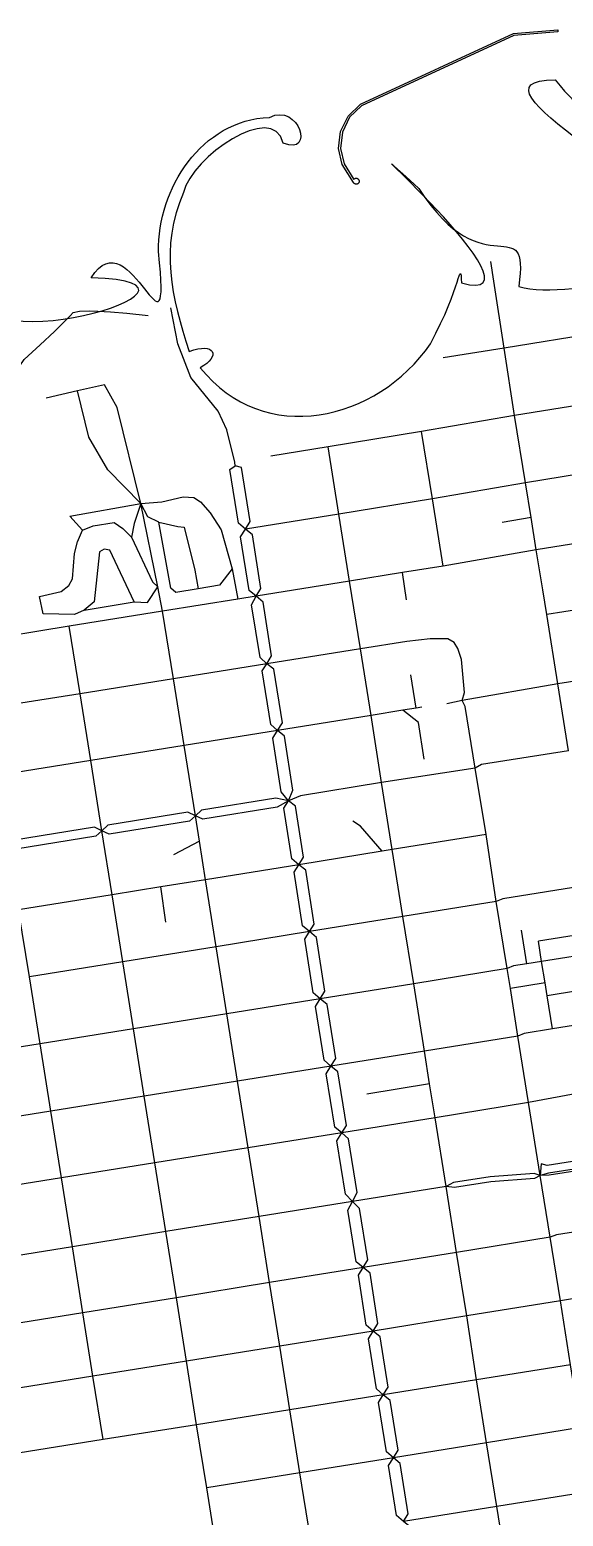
# Model space of a CAD drawing. Extents: x 0 to 264, y 89 to 356.
# Drawn here: x 144.91 to 160.09, y 261.56 to 303.78 of the extents above; entities that cross this region are included whole.
import ezdxf

# ---------------------------------------------------------------- set-up
doc = ezdxf.new("R2010")
doc.units = 0
doc.layers.get('0').update_dxf_attribs({"linetype": 'CONTINUOUS'})

msp = doc.modelspace()

# ---------------------------------------------------------------- linework, layer by layer
at = {"color": 3}
msp.add_lwpolyline([(154.198063, 299.395885), (154.189258, 299.395885), (154.187, 299.397014), (154.181497, 299.397014), (154.180368, 299.398142), (154.175965, 299.398142), (154.173707, 299.399271), (154.17145, 299.399271), (154.170321, 299.4004), (154.168063, 299.4004), (154.166934, 299.401529), (154.165805, 299.401529), (154.164676, 299.402658), (154.162419, 299.402658), (154.16129, 299.403787), (154.160161, 299.403787), (154.159032, 299.404916), (154.156774, 299.404916), (154.154516, 299.407174), (154.153387, 299.407174), (154.15113, 299.409431), (154.150001, 299.409431), (154.147743, 299.41056), (154.145485, 299.412818), (154.144356, 299.412818), (154.137752, 299.419422), (154.136623, 299.419422), (154.13112, 299.424925), (154.13112, 299.426054), (154.127818, 299.429356), (154.126689, 299.431614), (154.12556, 299.432743), (154.12556, 299.433872), (154.123303, 299.43613), (154.123303, 299.437258), (154.121045, 299.439516), (154.121045, 299.441774), (154.118787, 299.444032), (154.118787, 299.445161), (153.800183, 299.954484), (153.69435, 300.411992), (153.751678, 300.890446), (153.964445, 301.333622), (154.318327, 301.670968), (158.665209, 303.677391), (159.928597, 303.784327), (159.932999, 303.729207), (158.680638, 303.62227), (154.350291, 301.623563), (154.00964, 301.300552), (153.806793, 300.875011), (153.751672, 300.4153), (153.853094, 299.976532), (154.128704, 299.534456), (154.134208, 299.539959), (154.134208, 299.541088), (154.13861, 299.545491), (154.139739, 299.545491), (154.143041, 299.548793), (154.145299, 299.549922), (154.146428, 299.55105), (154.147557, 299.55105), (154.150859, 299.554352), (154.151988, 299.554352), (154.153116, 299.555481), (154.155374, 299.55661), (154.156503, 299.55661), (154.157632, 299.557739), (154.158761, 299.557739), (154.15989, 299.558868), (154.162148, 299.558868), (154.163276, 299.559997), (154.164405, 299.559997), (154.165534, 299.561126), (154.167792, 299.561126), (154.168921, 299.562255), (154.17005, 299.562255), (154.171179, 299.563384), (154.174481, 299.563384), (154.17561, 299.564512), (154.180012, 299.564512), (154.181141, 299.565641), (154.188846, 299.565641), (154.189975, 299.56677), (154.20101, 299.56677), (154.202138, 299.565641), (154.209843, 299.565641), (154.210972, 299.564512), (154.215375, 299.564512), (154.216504, 299.563384), (154.217632, 299.563384), (154.21989, 299.562255), (154.222148, 299.562255), (154.224406, 299.561126), (154.225535, 299.561126), (154.226664, 299.559997), (154.227792, 299.559997), (154.23005, 299.558868), (154.231179, 299.558868), (154.232308, 299.557739), (154.233437, 299.557739), (154.235695, 299.555481), (154.237952, 299.555481), (154.24021, 299.553224), (154.241339, 299.553224), (154.245742, 299.548821), (154.248, 299.548821), (154.254604, 299.542217), (154.255732, 299.542217), (154.255732, 299.541088), (154.262336, 299.534484), (154.263465, 299.532226), (154.263465, 299.531097), (154.266767, 299.527795), (154.266767, 299.526666), (154.269025, 299.524409), (154.269025, 299.52328), (154.270154, 299.521022), (154.271283, 299.519893), (154.271283, 299.518764), (154.272412, 299.517635), (154.272412, 299.516506), (154.273541, 299.514249), (154.273541, 299.51312), (154.27467, 299.511991), (154.27467, 299.510862), (154.275798, 299.508604), (154.275798, 299.507475), (154.276927, 299.506346), (154.276927, 299.503044), (154.278056, 299.501916), (154.278056, 299.498614), (154.279185, 299.497485), (154.279185, 299.493082), (154.280314, 299.491953), (154.280314, 299.469912), (154.279185, 299.467654), (154.279185, 299.463251), (154.278056, 299.462122), (154.278056, 299.45882), (154.276927, 299.457691), (154.276927, 299.455434), (154.275798, 299.453176), (154.275798, 299.452047), (154.27467, 299.450918), (154.27467, 299.449789), (154.273541, 299.447531), (154.273541, 299.446402), (154.272412, 299.445274), (154.272412, 299.444145), (154.271283, 299.441887), (154.270154, 299.440758), (154.270154, 299.439629), (154.267896, 299.437371), (154.267896, 299.436242), (154.266767, 299.435114), (154.265638, 299.432856), (154.265638, 299.431727), (154.261236, 299.427324), (154.261236, 299.426195), (154.250201, 299.41516), (154.249072, 299.41516), (154.244669, 299.410758), (154.24354, 299.410758), (154.241283, 299.4085), (154.239025, 299.407371), (154.237896, 299.407371), (154.235638, 299.405113), (154.234509, 299.405113), (154.23338, 299.403984), (154.231123, 299.403984), (154.228865, 299.401727), (154.227736, 299.401727), (154.226607, 299.400598), (154.223305, 299.400598), (154.222176, 299.399469), (154.221047, 299.399469), (154.21879, 299.39834), (154.216532, 299.39834), (154.214274, 299.397211), (154.212016, 299.397211), (154.209758, 299.396082), (154.203154, 299.396082), (154.202026, 299.394953), (154.197623, 299.394953)], dxfattribs=at)
at = {"color": 4}
for points in [[(171.68151, 296.851476), (169.031268, 296.434758), (166.385435, 296.011425), (163.730782, 295.601319), (161.081641, 295.171371), (158.404938, 294.73591), (156.667508, 294.463611)], [(160.229463, 283.297091), (159.932909, 285.202091), (159.61651, 287.172135), (159.501857, 287.87659), (159.317752, 289.012091), (159.170026, 289.924905), (159.009072, 290.912683), (158.701492, 292.82981), (158.404938, 294.73591), (158.108385, 296.643117), (158.02019, 297.197639)], [(144.138385, 293.113133), (144.350051, 293.817588), (144.752438, 294.415106), (145.209949, 294.83072), (145.621155, 295.215468), (146.059923, 295.659748), (146.149218, 295.75125), (146.332222, 295.793143), (146.605625, 295.800848), (146.845954, 295.788712), (147.211963, 295.775476), (147.67829, 295.733583), (148.283524, 295.669643)], [(150.75848, 291.40106), (150.741942, 291.504689), (150.51484, 292.4175), (150.268999, 292.946667), (149.499503, 293.907986), (149.124676, 294.86159), (148.925136, 295.883542)], [(177.29178, 295.799758), (177.004046, 295.730303), (174.651458, 295.353272), (171.995702, 294.940965), (169.337742, 294.515424), (166.686397, 294.093194), (164.030643, 293.677577), (161.369375, 293.248732), (160.288992, 293.080062), (158.701492, 292.82981), (156.057865, 292.37671), (153.395494, 291.937942), (151.766103, 291.670051)], [(147.044393, 293.698524), (146.27159, 293.523238), (145.381926, 293.314879)], [(148.07296, 290.326188), (147.138099, 291.278688), (146.595702, 292.211345), (146.27159, 293.523238)], [(148.693629, 287.265841), (148.555826, 287.961476), (148.07296, 290.326188), (147.401579, 293.054704), (147.044393, 293.698524)], [(156.673019, 288.551276), (156.364339, 290.456276), (156.057865, 292.37671)], [(157.618907, 265.437716), (157.337785, 267.24901), (157.048951, 269.053688), (156.75019, 270.931129), (156.438202, 272.881327), (156.284964, 273.84375), (156.136137, 274.773099), (155.830764, 276.686919), (155.526492, 278.593022), (155.223326, 280.494715), (154.919053, 282.404123), (154.618089, 284.309123), (154.316024, 286.195383), (154.007343, 288.121327), (153.70197, 290.027431), (153.395494, 291.937942)], [(151.35269, 287.694689), (151.487186, 287.911867), (151.243549, 289.435424), (151.047317, 289.599689), (150.849982, 289.770563), (150.606345, 291.289715), (150.75848, 291.40106)], [(151.047317, 289.599689), (151.181813, 289.820175), (150.937076, 291.348143), (150.75848, 291.40106)], [(164.326093, 291.773681), (162.221553, 291.438542), (161.675851, 291.344835), (159.009072, 290.912683), (156.364339, 290.456276), (153.70197, 290.027431), (151.047317, 289.599689)], [(146.051103, 289.969002), (148.07296, 290.326188), (148.670478, 290.371389), (149.273506, 290.513603), (149.575574, 290.497065), (149.77401, 290.372492), (150.045208, 290.0583), (150.357197, 289.577639), (150.672492, 288.475208)], [(167.291631, 290.293117), (164.632569, 289.873092), (164.085764, 289.787101), (161.97902, 289.438732), (159.317752, 289.012091), (156.673019, 288.551276), (155.508853, 288.363863), (154.007343, 288.121327), (151.35269, 287.694689), (150.835651, 287.610903), (148.693629, 287.265841), (146.036769, 286.838099), (143.381016, 286.410355), (140.740694, 285.896623), (138.077222, 285.467778), (135.421466, 285.040036), (132.64224, 284.592449)], [(148.07296, 290.326188), (147.88224, 289.758439), (147.810581, 289.371484)], [(150.672492, 288.475208), (150.313099, 288.003369), (149.699046, 287.904149), (149.06625, 287.800522), (148.922935, 287.920687), (148.585589, 289.797022), (148.275808, 289.944748), (148.07296, 290.326188)], [(146.419313, 289.568819), (146.051103, 289.969002)], [(146.419313, 289.568819), (146.714766, 289.695599), (147.312284, 289.789306), (147.560329, 289.620633), (147.810581, 289.371484)], [(148.585589, 289.797022), (149.122474, 289.672449), (149.307683, 289.65591), (149.60534, 288.432215), (149.699046, 287.904149)], [(159.170026, 289.924905), (158.34651, 289.79151)], [(146.464514, 287.293403), (146.191111, 287.173238), (145.300347, 287.19638), (145.194514, 287.689166), (145.807464, 287.825869), (146.024645, 287.99895), (146.131579, 288.184158), (146.184496, 288.908456), (146.268282, 289.239184), (146.419313, 289.568811)], [(147.810581, 289.371484), (148.406996, 288.103688), (148.555826, 287.961476)], [(151.66027, 285.77205), (151.792562, 286.00466), (151.550026, 287.521605), (151.35269, 287.694689), (151.156458, 287.857847), (150.911718, 289.382508), (151.047317, 289.599689)], [(147.887752, 287.534835), (147.195424, 289.005478), (147.031162, 289.034141), (146.89777, 288.95697), (146.744532, 287.530424), (146.464514, 287.293403), (147.887752, 287.534835), (148.258169, 287.518297), (148.555826, 287.961474)], [(150.672492, 288.475208), (150.835651, 287.610903)], [(155.624609, 287.588856), (155.508853, 288.363863)], [(178.451535, 288.146685), (176.849704, 287.893125), (175.860826, 287.738786), (173.203966, 287.320965), (171.154547, 287.002361), (170.552621, 286.907551), (167.881433, 286.459967), (165.241111, 286.063092), (162.59197, 285.628732), (161.140069, 285.396119), (159.932909, 285.202091), (157.214313, 284.728048), (156.777752, 284.639853)], [(151.963436, 283.881381), (152.099035, 284.09856), (151.854298, 285.624324), (151.66027, 285.77205), (151.461831, 285.951744), (151.221502, 287.452153), (151.35269, 287.694689)], [(162.423297, 286.680453), (162.319671, 286.704696), (162.171944, 287.414662), (162.030833, 287.556874), (159.61651, 287.172126)], [(153.95553, 254.292145), (153.800088, 255.262284), (153.64795, 256.214784), (153.498019, 257.149645), (153.184931, 259.106458), (152.883966, 260.988308), (152.595131, 262.79519), (152.308498, 264.585537), (152.022968, 266.394627), (151.736338, 268.195998), (151.436476, 270.07454), (151.125589, 272.025841), (150.823524, 273.920921), (150.519254, 275.832536), (150.214982, 277.738637), (149.911813, 279.640329), (149.737631, 280.73394), (149.622978, 281.458238), (149.304375, 283.45474), (149.001206, 285.347613), (148.693629, 287.265841)], [(152.668992, 245.288593), (152.035095, 249.243012), (151.758385, 251.004697), (151.454115, 252.913004), (151.301978, 253.865504), (151.147639, 254.833439), (150.995504, 255.78704), (150.846674, 256.723004), (150.534686, 258.679817), (150.233724, 260.564974), (149.94599, 262.369653), (149.66046, 264.161103), (149.372726, 265.966883), (149.083889, 267.767153), (148.784028, 269.644591), (148.47204, 271.599203), (148.169974, 273.495383), (147.864601, 275.405895), (147.560329, 277.310895), (147.25716, 279.213688), (146.966119, 281.031597), (146.647518, 283.026996), (146.344349, 284.92428), (146.036769, 286.838099)], [(156.978395, 286.379488), (156.80421, 286.485322), (156.303706, 286.478718), (155.633428, 286.404854), (154.316024, 286.195395), (151.66027, 285.77205), (149.001206, 285.347613), (146.344349, 284.92428), (143.686389, 284.499843), (141.03394, 284.07651)], [(147.000296, 263.735563), (146.711458, 265.539141), (146.427032, 267.337204), (146.127171, 269.214645), (145.815183, 271.171458), (145.512014, 273.069843), (145.207742, 274.978151), (144.903472, 276.883151), (144.5992, 278.785947), (144.308158, 280.60606), (143.991762, 282.600355), (143.686389, 284.499843), (143.381016, 286.410355)], [(161.162117, 260.388585), (160.862256, 262.261615), (160.572317, 264.078421), (160.285687, 265.864357), (160.004565, 267.677855), (159.709115, 269.483637), (159.429097, 271.235399), (159.093958, 273.309072), (158.796301, 275.198637), (158.582431, 276.546911), (158.493133, 277.115764), (158.180044, 279.01966), (157.887899, 280.92356), (157.57481, 282.813125), (157.290381, 284.558272), (157.214313, 284.728048), (157.273845, 284.962865), (157.187855, 285.894419), (157.088637, 286.211919), (156.978395, 286.379488)], [(152.275424, 281.883776), (152.397796, 282.186944), (152.158567, 283.717119), (151.963436, 283.881381), (151.767204, 284.045643), (151.522464, 285.570303), (151.66027, 285.77205)], [(155.902423, 284.516381), (155.751389, 285.458958)], [(156.066685, 284.54284), (155.902423, 284.516395), (155.524287, 284.454645), (154.618089, 284.309123), (151.963436, 283.881381), (149.304375, 283.45474), (146.647518, 283.026996), (143.991762, 282.600355), (141.334905, 282.172613), (138.675841, 281.744869), (136.018984, 281.317127), (133.319131, 280.88277), (131.662178, 280.617083), (130.709678, 280.463845)], [(156.133933, 283.068889), (155.967464, 284.105175), (155.524287, 284.454645)], [(152.565365, 280.06697), (152.700965, 280.284149), (152.470556, 281.72723), (152.275424, 281.883776), (152.065965, 282.135131), (151.82784, 283.664203), (151.963436, 283.881381)], [(160.229463, 283.297105), (157.757811, 282.910139), (157.57481, 282.813125), (154.919053, 282.404123), (152.610563, 282.02599), (152.275424, 281.883776), (151.952412, 281.701875), (149.832438, 281.361224), (149.622978, 281.458238)], [(152.275424, 281.883776), (151.916034, 281.955435), (149.793853, 281.615885), (149.622978, 281.458238), (149.453202, 281.300592), (147.176685, 280.934583), (146.966119, 281.031597)], [(152.869635, 278.165278), (153.004131, 278.382456), (152.760494, 279.910424), (152.565365, 280.06697), (152.369131, 280.231232), (152.138724, 281.673213), (152.275424, 281.883776)], [(149.622978, 281.458238), (149.413516, 281.555252), (147.136996, 281.189244), (146.966119, 281.031597), (146.797449, 280.873951), (144.519825, 280.507942), (144.308158, 280.60606)], [(154.931181, 280.44841), (154.317127, 281.163889), (154.104357, 281.303897)], [(157.887899, 280.92356), (155.223326, 280.494715), (154.931181, 280.44841), (152.565365, 280.06697), (149.911813, 279.640329), (148.641813, 279.436381), (147.25716, 279.213688), (144.5992, 278.785947), (141.942343, 278.358202), (139.284383, 277.93046), (136.62973, 277.503819), (133.977284, 277.076078), (131.316016, 276.648333), (128.663567, 276.220592), (126.011119, 275.793951), (123.314576, 275.359591), (120.615826, 274.925234), (117.955658, 274.496389), (115.738673, 274.139203)], [(146.966119, 281.031597), (146.75776, 281.128611), (144.480139, 280.762606), (144.308158, 280.60606), (144.140589, 280.44731), (141.861867, 280.081301), (141.651301, 280.178315)], [(149.737631, 280.73394), (149.00341, 280.346988)], [(153.173907, 276.260278), (153.308403, 276.477456), (153.064766, 278.001016), (152.869635, 278.165278), (152.673403, 278.32954), (152.428662, 279.856407), (152.565365, 280.06697)], [(160.844617, 279.492606), (158.363048, 279.093524), (158.180044, 279.01966), (155.526492, 278.593022), (152.869635, 278.165278), (150.214982, 277.738637), (147.560329, 277.310895), (144.903472, 276.883151)], [(148.781824, 278.438681), (148.641813, 279.436381)], [(153.47928, 274.346458), (153.613776, 274.563637), (153.369035, 276.096016), (153.173907, 276.260278), (152.977672, 276.423439), (152.734035, 277.948099), (152.869635, 278.165278)], [(159.046553, 277.25026), (158.894419, 278.203863)], [(161.050772, 278.160869), (159.376181, 277.890772)], [(159.779671, 275.404792), (159.628637, 276.346268), (159.571312, 276.707865), (159.467683, 277.316407), (159.376181, 277.890772)], [(161.142274, 277.579887), (159.467683, 277.316407), (159.046553, 277.25026), (158.669522, 277.190731), (158.493133, 277.115764), (155.830764, 276.686919), (153.173907, 276.260278), (150.519254, 275.832536), (147.864601, 275.405895), (145.207742, 274.978151), (142.550885, 274.550409)], [(159.571312, 276.707865), (158.582431, 276.546911)], [(161.296615, 276.617467), (159.628637, 276.346268)], [(153.789061, 272.454689), (153.918048, 272.663048), (153.675512, 274.1833), (153.47928, 274.346458), (153.283048, 274.51072), (153.038308, 276.043099), (153.173907, 276.260278)], [(161.447647, 275.671579), (159.779671, 275.404792), (158.977101, 275.275808), (158.796301, 275.198637), (156.136137, 274.773099), (153.47928, 274.346458), (150.823524, 273.920921), (148.169974, 273.495383), (145.512014, 273.069843), (142.855157, 272.643202)], [(168.682899, 274.877829), (167.988367, 274.766484), (167.56724, 274.699236), (167.061224, 274.618758), (164.403264, 274.19322), (161.750815, 273.768786), (160.417978, 273.556016), (159.093958, 273.309072), (156.438202, 272.881327), (153.789061, 272.454689), (151.125589, 272.025841), (148.47204, 271.599203), (145.815183, 271.171458), (143.158326, 270.742613)], [(154.09223, 270.504488), (154.222317, 270.755841), (153.978681, 272.281605), (153.789061, 272.454689), (153.587317, 272.609028), (153.343681, 274.12928), (153.47928, 274.346458)], [(156.284964, 273.84375), (154.496824, 273.553812)], [(175.33276, 273.945175), (175.157474, 273.80296), (174.42546, 273.587986), (173.691242, 273.419313), (173.086006, 273.330018), (159.681553, 271.246425), (159.429097, 271.23539)], [(175.33276, 273.945175), (175.134324, 273.854774), (174.411129, 273.642006), (173.680216, 273.474437), (173.077186, 273.385139), (159.668326, 271.301546), (159.429097, 271.235399)], [(154.393194, 268.624843), (154.52769, 268.842022), (154.295077, 270.298333), (154.09223, 270.504488), (153.890486, 270.710643), (153.64795, 272.227588), (153.789061, 272.454689)], [(162.096978, 271.605815), (161.844522, 271.873706), (159.628637, 271.52644), (159.453351, 271.572744), (159.429109, 271.235399), (159.256016, 271.294931), (158.004756, 271.201224), (156.964061, 271.039167), (156.75019, 270.931129)], [(159.429097, 271.235399), (159.265936, 271.156024), (158.02019, 271.063421), (156.987215, 270.902467), (156.75019, 270.931129), (154.09223, 270.504488), (151.436476, 270.07454), (148.784028, 269.644591), (146.127171, 269.214645), (143.470311, 268.783593), (140.814558, 268.352544), (138.164313, 267.923699), (135.507456, 267.498161), (132.845088, 267.07152), (130.193742, 266.647083), (127.537986, 266.235877), (126.208454, 266.022006), (124.844748, 265.802621), (122.144894, 265.368264), (119.478117, 264.939419), (116.888506, 264.523801)], [(154.680928, 266.821268), (154.816528, 267.038447), (154.589426, 268.461685), (154.393194, 268.624843), (154.196963, 268.789105), (153.963246, 270.254236), (154.09223, 270.504488)], [(161.034236, 269.733889), (159.894324, 269.553092), (159.709115, 269.483637), (157.048951, 269.053688), (154.393194, 268.624843), (151.736338, 268.195998), (149.083889, 267.767153), (146.427032, 267.337204), (143.770172, 266.907258)], [(154.967562, 265.012178), (155.103158, 265.229357), (154.87716, 266.657006), (154.680928, 266.821268), (154.484697, 266.98553), (154.257595, 268.407665), (154.393194, 268.624843)], [(162.65481, 268.114419), (160.004565, 267.677855), (157.337785, 267.24901), (154.680928, 266.821268), (152.022968, 266.394627), (149.372726, 265.966883), (146.711458, 265.539141), (144.05901, 265.111397)], [(155.254192, 263.222935), (155.388688, 263.440113), (155.163794, 264.847917), (154.967562, 265.012178), (154.772431, 265.17644), (154.545329, 266.60409), (154.680928, 266.821268)], [(175.167394, 266.437621), (173.841173, 266.22375), (172.351787, 265.982317), (171.188724, 265.793801), (168.537379, 265.36606), (165.883827, 264.938315), (163.224766, 264.508369), (161.904053, 264.294496), (160.572317, 264.078421), (157.905537, 263.649576), (155.254192, 263.222935), (152.595131, 262.79519), (149.94599, 262.369653)], [(160.285687, 265.864357), (157.618907, 265.437716), (154.967562, 265.012178), (152.308498, 264.585537), (149.66046, 264.161103), (147.000296, 263.735563), (144.345643, 263.310026)], [(182.010183, 265.685764), (181.180051, 265.553472), (180.14046, 265.388107), (180.00045, 265.364965), (179.429393, 265.274558), (178.108681, 265.061787), (177.357924, 264.941623), (176.790172, 264.850121), (174.132215, 264.42348), (172.68803, 264.190869), (172.640625, 264.183137), (171.478662, 263.994635), (168.82401, 263.566893), (167.896867, 263.416963), (167.494478, 263.351919), (166.831919, 263.244982), (166.169357, 263.138048), (165.597197, 263.045442), (163.511397, 262.708099), (160.862256, 262.261615), (158.195478, 261.836078), (155.54303, 261.412744)], [(158.49534, 259.95974), (158.195478, 261.836078), (157.905537, 263.649576), (157.618907, 265.437716)], [(155.54303, 261.412744), (155.678629, 261.629923), (155.450424, 263.059774), (155.254192, 263.222935), (155.05796, 263.387197), (154.833063, 264.795), (154.967562, 265.012178)], [(155.843992, 259.534203), (155.971875, 259.795478), (155.739262, 261.24848), (155.54303, 261.412744), (155.346798, 261.577006), (155.118593, 263.005756), (155.254192, 263.222935)]]:
    msp.add_lwpolyline(points, dxfattribs=at)
at = {"color": 3}
for points in [[(159.852939, 302.362701), (161.471511, 300.340127), (159.957254, 303.614458), (162.482832, 301.821489)], [(163.77874, 297.468555), (163.512765, 299.233627), (156.913617, 302.33782), (159.852939, 302.362701)], [(157.189503, 296.591564), (159.956503, 295.850858), (152.941274, 301.991736), (155.978569, 299.279042)], [(152.124286, 300.561626), (151.8239, 301.772278), (149.523456, 300.154842), (149.28517, 299.164691)], [(151.729722, 301.295373), (152.57749, 301.719832), (153.034712, 300.189448), (152.124286, 300.561626)], [(148.574314, 297.482658), (148.555321, 299.26258), (149.790192, 301.219766), (151.730538, 301.295915)], [(149.28517, 299.164691), (148.602768, 297.584789), (148.947265, 296.185632), (149.446022, 294.646945)], [(155.978569, 299.279042), (157.839788, 296.356236), (159.129597, 298.76776), (158.818292, 296.488635)], [(161.324699, 297.376494), (158.706261, 297.097193), (162.786864, 299.262306), (162.930927, 297.495555)], [(146.66275, 296.738517), (147.765423, 298.532942), (148.962773, 293.856438), (148.574314, 297.482658)], [(156.313045, 294.866289), (157.180229, 296.485674), (157.154911, 297.329487), (157.189503, 296.591564)], [(158.818292, 296.488635), (160.337788, 296.066664), (164.827833, 297.260256), (161.324699, 297.376494)], [(143.482805, 296.748395), (142.527274, 294.014423), (151.274566, 296.600426), (146.66275, 296.738517)], [(149.446022, 294.646945), (150.172973, 294.921048), (150.357005, 294.509134), (149.764609, 294.181719)], [(149.764609, 294.181719), (151.562565, 291.91804), (154.791531, 292.65687), (156.313045, 294.866289)]]:
    msp.add_open_spline(points, degree=3, dxfattribs=at)

doc.saveas('drawing.dxf')
